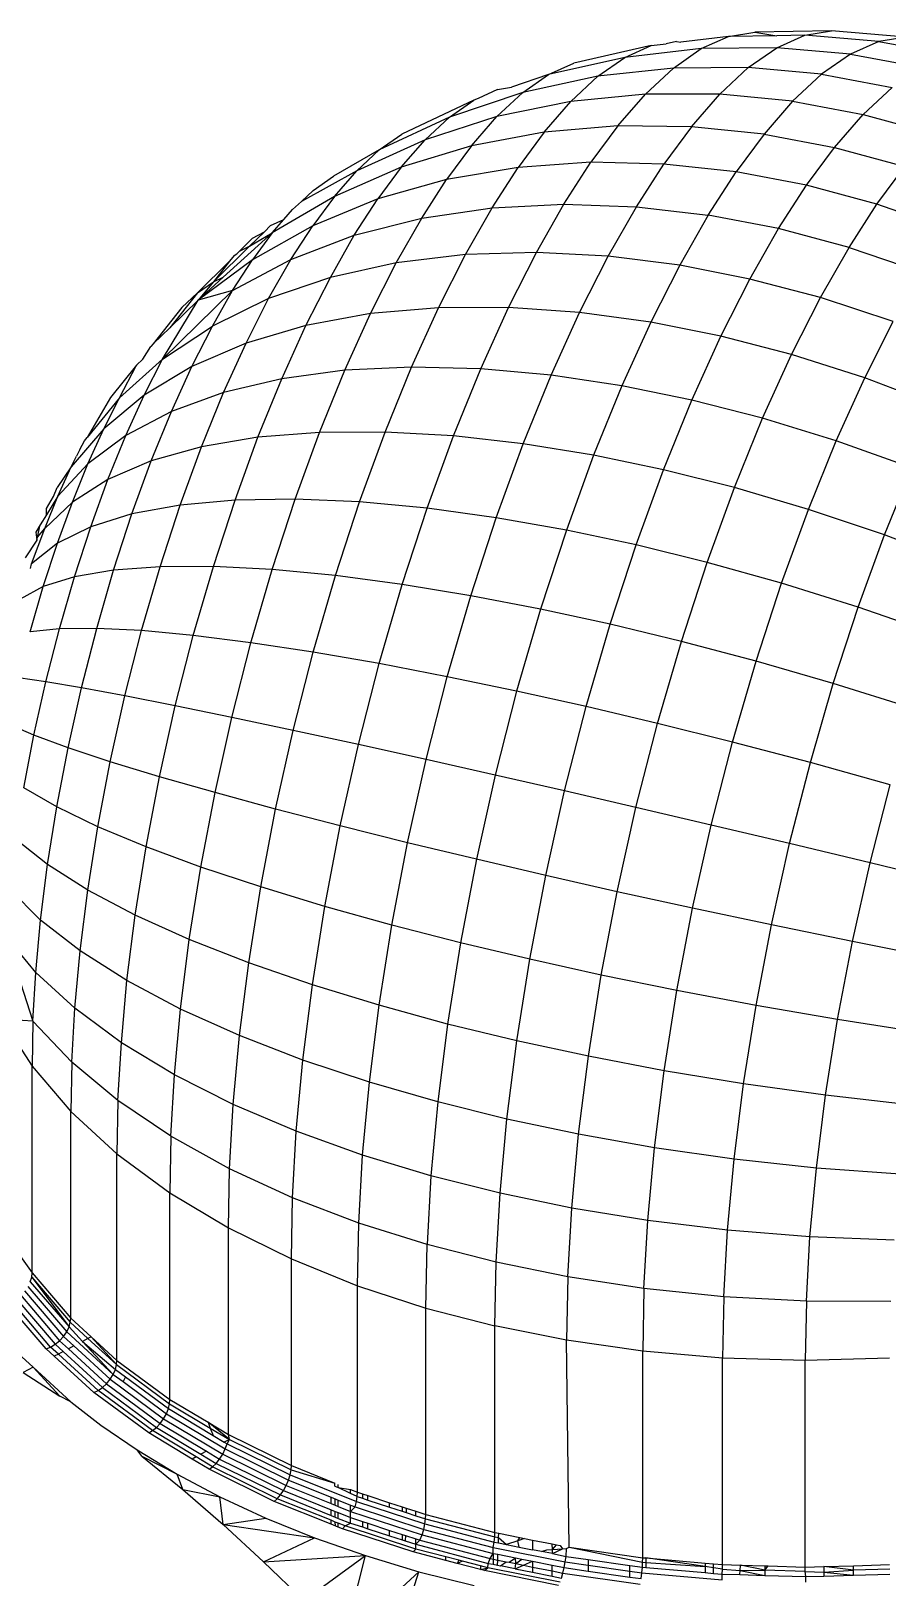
# Model space of a CAD drawing. Header units: millimetres. Extents: x 243 to 2849, y 203 to 3454.
# Drawn here: x 2147.81 to 2155.42, y 1682.94 to 1696.69 of the extents above; entities that cross this region are included whole.
import ezdxf

# ---------------------------------------------------------------- set-up
doc = ezdxf.new("R2010")
doc.units = ezdxf.units.MM

msp = doc.modelspace()

# ---------------------------------------------------------------- linework, layer by layer
for p, q in [((2154.014, 1696.643), (2153.588, 1696.593)), ((2153.771, 1696.535), (2154.014, 1696.643)), ((2154.014, 1696.643), (2154.248, 1696.681)), ((2154.443, 1696.65), (2154.014, 1696.643)), ((2154.93, 1696.693), (2154.248, 1696.681)), ((2154.248, 1696.681), (2154.443, 1696.65)), ((2154.442, 1696.543), (2154.691, 1696.654)), ((2154.691, 1696.654), (2154.443, 1696.65)), ((2154.691, 1696.654), (2154.93, 1696.693)), ((2155.349, 1696.599), (2154.691, 1696.654)), ((2155.592, 1696.638), (2154.93, 1696.693)), ((2155.592, 1696.638), (2155.349, 1696.599)), ((2153.326, 1696.562), (2152.637, 1696.405)), ((2153.091, 1696.457), (2153.326, 1696.562)), ((2153.771, 1696.535), (2153.091, 1696.457)), ((2153.326, 1696.562), (2153.46, 1696.578)), ((2153.552, 1696.598), (2153.46, 1696.578)), ((2153.523, 1696.361), (2153.771, 1696.535)), ((2153.552, 1696.598), (2153.588, 1696.593)), ((2154.442, 1696.543), (2153.771, 1696.535)), ((2154.189, 1696.366), (2154.442, 1696.543)), ((2155.097, 1696.486), (2154.442, 1696.543)), ((2155.097, 1696.486), (2154.841, 1696.307)), ((2155.349, 1696.599), (2155.097, 1696.486)), ((2155.097, 1696.486), (2155.727, 1696.371)), ((2155.349, 1696.599), (2155.98, 1696.484)), ((2153.091, 1696.457), (2152.413, 1696.305)), ((2152.413, 1696.305), (2152.637, 1696.405)), ((2152.851, 1696.289), (2153.091, 1696.457)), ((2153.523, 1696.361), (2152.851, 1696.289)), ((2153.275, 1696.13), (2153.523, 1696.361)), ((2154.189, 1696.366), (2153.523, 1696.361)), ((2153.935, 1696.129), (2154.189, 1696.366)), ((2154.841, 1696.307), (2154.189, 1696.366)), ((2151.959, 1696.172), (2152.083, 1696.192)), ((2152.413, 1696.305), (2152.083, 1696.192)), ((2152.184, 1696.145), (2152.413, 1696.305)), ((2152.851, 1696.289), (2152.184, 1696.145)), ((2152.611, 1696.065), (2152.851, 1696.289)), ((2154.841, 1696.307), (2154.583, 1696.067)), ((2154.841, 1696.307), (2155.47, 1696.191)), ((2155.212, 1695.95), (2155.47, 1696.191)), ((2151.748, 1696.078), (2151.107, 1695.775)), ((2152.184, 1696.145), (2151.532, 1695.927)), ((2151.532, 1695.927), (2151.748, 1696.078)), ((2151.788, 1696.091), (2151.748, 1696.078)), ((2151.959, 1696.172), (2151.788, 1696.091)), ((2151.954, 1695.931), (2152.184, 1696.145)), ((2152.611, 1696.065), (2151.954, 1695.931)), ((2152.374, 1695.793), (2152.611, 1696.065)), ((2153.275, 1696.13), (2152.611, 1696.065)), ((2153.029, 1695.848), (2153.275, 1696.13)), ((2153.935, 1696.129), (2153.275, 1696.13)), ((2153.684, 1695.84), (2153.935, 1696.129)), ((2154.583, 1696.067), (2153.935, 1696.129)), ((2154.583, 1696.067), (2154.329, 1695.775)), ((2154.583, 1696.067), (2155.212, 1695.95)), ((2151.532, 1695.927), (2150.907, 1695.635)), ((2151.954, 1695.931), (2151.316, 1695.725)), ((2151.316, 1695.725), (2151.532, 1695.927)), ((2151.728, 1695.67), (2151.954, 1695.931)), ((2154.956, 1695.657), (2155.212, 1695.95)), ((2155.212, 1695.95), (2155.836, 1695.779)), ((2152.374, 1695.793), (2151.728, 1695.67)), ((2152.374, 1695.793), (2152.142, 1695.479)), ((2153.029, 1695.848), (2152.374, 1695.793)), ((2153.029, 1695.848), (2152.79, 1695.524)), ((2153.684, 1695.84), (2153.029, 1695.848)), ((2153.684, 1695.84), (2153.439, 1695.509)), ((2154.329, 1695.775), (2153.684, 1695.84)), ((2151.316, 1695.725), (2150.706, 1695.448)), ((2150.907, 1695.635), (2151.107, 1695.775)), ((2151.102, 1695.48), (2151.316, 1695.725)), ((2151.728, 1695.67), (2151.102, 1695.48)), ((2151.728, 1695.67), (2151.506, 1695.371)), ((2154.329, 1695.775), (2154.081, 1695.439)), ((2154.329, 1695.775), (2154.956, 1695.657)), ((2154.707, 1695.32), (2154.956, 1695.657)), ((2154.956, 1695.657), (2155.582, 1695.487)), ((2150.907, 1695.635), (2150.501, 1695.402)), ((2150.706, 1695.448), (2150.907, 1695.635)), ((2152.79, 1695.524), (2152.142, 1695.479)), ((2152.55, 1695.153), (2152.79, 1695.524)), ((2153.439, 1695.509), (2152.79, 1695.524)), ((2153.194, 1695.129), (2153.439, 1695.509)), ((2154.081, 1695.439), (2153.439, 1695.509)), ((2150.706, 1695.448), (2150.214, 1695.176)), ((2150.319, 1695.274), (2150.501, 1695.402)), ((2151.102, 1695.48), (2150.508, 1695.221)), ((2150.508, 1695.221), (2150.706, 1695.448)), ((2151.102, 1695.48), (2150.894, 1695.198)), ((2151.506, 1695.371), (2150.894, 1695.198)), ((2151.285, 1695.028), (2151.506, 1695.371)), ((2152.142, 1695.479), (2151.506, 1695.371)), ((2151.91, 1695.12), (2152.142, 1695.479)), ((2153.833, 1695.055), (2154.081, 1695.439)), ((2154.707, 1695.32), (2154.081, 1695.439)), ((2155.333, 1695.152), (2155.582, 1695.487)), ((2150.214, 1695.176), (2150.319, 1695.274)), ((2154.458, 1694.934), (2154.707, 1695.32)), ((2155.333, 1695.152), (2154.707, 1695.32)), ((2150.508, 1695.221), (2149.955, 1694.896)), ((2150.058, 1695.014), (2150.136, 1695.104)), ((2150.136, 1695.104), (2150.214, 1695.176)), ((2150.508, 1695.221), (2150.315, 1694.959)), ((2150.894, 1695.198), (2150.315, 1694.959)), ((2150.685, 1694.875), (2150.894, 1695.198)), ((2151.285, 1695.028), (2151.91, 1695.12)), ((2151.673, 1694.704), (2151.91, 1695.12)), ((2151.91, 1695.12), (2152.55, 1695.153)), ((2152.305, 1694.722), (2152.55, 1695.153)), ((2152.55, 1695.153), (2153.194, 1695.129)), ((2152.943, 1694.689), (2153.194, 1695.129)), ((2153.194, 1695.129), (2153.833, 1695.055)), ((2155.085, 1694.767), (2155.333, 1695.152)), ((2155.975, 1694.927), (2155.333, 1695.152)), ((2150.315, 1694.959), (2149.779, 1694.658)), ((2149.885, 1694.907), (2149.94, 1694.961)), ((2149.94, 1694.961), (2150.058, 1695.014)), ((2149.955, 1694.896), (2150.058, 1695.014)), ((2150.121, 1694.66), (2150.315, 1694.959)), ((2150.685, 1694.875), (2151.285, 1695.028)), ((2151.058, 1694.63), (2151.285, 1695.028)), ((2153.833, 1695.055), (2153.579, 1694.608)), ((2154.458, 1694.934), (2153.833, 1695.055)), ((2149.955, 1694.896), (2149.52, 1694.501)), ((2149.663, 1694.734), (2149.778, 1694.848)), ((2149.885, 1694.907), (2149.752, 1694.777)), ((2149.752, 1694.777), (2149.955, 1694.896)), ((2149.778, 1694.848), (2149.885, 1694.907)), ((2149.955, 1694.896), (2149.779, 1694.658)), ((2150.121, 1694.66), (2150.685, 1694.875)), ((2150.472, 1694.499), (2150.685, 1694.875)), ((2154.203, 1694.486), (2154.458, 1694.934)), ((2155.085, 1694.767), (2154.458, 1694.934)), ((2149.752, 1694.777), (2149.432, 1694.462)), ((2149.615, 1694.696), (2149.574, 1694.644)), ((2149.615, 1694.696), (2149.64, 1694.711)), ((2149.64, 1694.711), (2149.663, 1694.734)), ((2149.663, 1694.734), (2149.752, 1694.777)), ((2151.673, 1694.704), (2151.058, 1694.63)), ((2151.433, 1694.23), (2151.673, 1694.704)), ((2152.305, 1694.722), (2151.673, 1694.704)), ((2152.056, 1694.233), (2152.305, 1694.722)), ((2152.943, 1694.689), (2152.305, 1694.722)), ((2152.689, 1694.188), (2152.943, 1694.689)), ((2153.579, 1694.608), (2152.943, 1694.689)), ((2154.831, 1694.321), (2155.085, 1694.767)), ((2155.085, 1694.767), (2155.73, 1694.547)), ((2149.574, 1694.644), (2149.291, 1694.363)), ((2149.779, 1694.658), (2149.297, 1694.299)), ((2149.574, 1694.644), (2149.432, 1694.462)), ((2149.603, 1694.385), (2150.121, 1694.66)), ((2149.603, 1694.385), (2149.779, 1694.658)), ((2149.923, 1694.312), (2150.121, 1694.66)), ((2151.058, 1694.63), (2150.472, 1694.499)), ((2150.829, 1694.178), (2151.058, 1694.63)), ((2153.579, 1694.608), (2153.321, 1694.101)), ((2154.203, 1694.486), (2153.579, 1694.608)), ((2149.291, 1694.363), (2149.432, 1694.462)), ((2149.52, 1694.501), (2149.297, 1694.299)), ((2149.432, 1694.462), (2149.297, 1694.299)), ((2149.432, 1694.462), (2149.52, 1694.501)), ((2150.472, 1694.499), (2149.923, 1694.312)), ((2150.255, 1694.073), (2150.472, 1694.499)), ((2153.945, 1693.977), (2154.203, 1694.486)), ((2154.831, 1694.321), (2154.203, 1694.486)), ((2149.603, 1694.385), (2148.979, 1693.773)), ((2148.979, 1693.773), (2149.297, 1694.299)), ((2149.291, 1694.363), (2149.043, 1694.051)), ((2149.297, 1694.299), (2149.043, 1694.051)), ((2149.15, 1694.232), (2149.291, 1694.363)), ((2149.603, 1694.385), (2149.297, 1694.299)), ((2149.423, 1694.068), (2149.603, 1694.385)), ((2149.923, 1694.312), (2149.423, 1694.068)), ((2149.723, 1693.916), (2149.923, 1694.312)), ((2154.574, 1693.814), (2154.831, 1694.321)), ((2155.479, 1694.107), (2154.831, 1694.321)), ((2149.15, 1694.232), (2148.897, 1693.909)), ((2150.829, 1694.178), (2150.255, 1694.073)), ((2150.6, 1693.674), (2150.829, 1694.178)), ((2151.433, 1694.23), (2150.829, 1694.178)), ((2151.193, 1693.703), (2151.433, 1694.23)), ((2152.056, 1694.233), (2151.433, 1694.23)), ((2151.809, 1693.687), (2152.056, 1694.233)), ((2152.689, 1694.188), (2152.056, 1694.233)), ((2152.436, 1693.63), (2152.689, 1694.188)), ((2153.321, 1694.101), (2152.689, 1694.188)), ((2149.043, 1694.051), (2148.897, 1693.909)), ((2148.979, 1693.773), (2149.423, 1694.068)), ((2149.24, 1693.708), (2149.423, 1694.068)), ((2150.255, 1694.073), (2149.723, 1693.916)), ((2150.04, 1693.598), (2150.255, 1694.073)), ((2153.321, 1694.101), (2153.065, 1693.536)), ((2153.945, 1693.977), (2153.321, 1694.101)), ((2155.225, 1693.606), (2155.479, 1694.107)), ((2148.805, 1693.773), (2148.874, 1693.887)), ((2148.897, 1693.909), (2148.874, 1693.887)), ((2149.723, 1693.916), (2149.24, 1693.708)), ((2149.523, 1693.476), (2149.723, 1693.916)), ((2153.687, 1693.409), (2153.945, 1693.977)), ((2154.574, 1693.814), (2153.945, 1693.977)), ((2148.748, 1693.72), (2148.517, 1693.431)), ((2148.598, 1693.43), (2148.979, 1693.773)), ((2148.598, 1693.43), (2148.748, 1693.72)), ((2148.748, 1693.72), (2148.805, 1693.773)), ((2148.816, 1693.452), (2148.979, 1693.773)), ((2154.317, 1693.249), (2154.574, 1693.814)), ((2155.225, 1693.606), (2154.574, 1693.814)), ((2149.24, 1693.708), (2148.816, 1693.452)), ((2149.058, 1693.307), (2149.24, 1693.708)), ((2150.04, 1693.598), (2149.523, 1693.476)), ((2149.828, 1693.078), (2150.04, 1693.598)), ((2150.6, 1693.674), (2150.04, 1693.598)), ((2150.376, 1693.122), (2150.6, 1693.674)), ((2151.193, 1693.703), (2150.6, 1693.674)), ((2150.958, 1693.125), (2151.193, 1693.703)), ((2151.809, 1693.687), (2151.193, 1693.703)), ((2151.566, 1693.09), (2151.809, 1693.687)), ((2152.436, 1693.63), (2151.809, 1693.687)), ((2152.187, 1693.019), (2152.436, 1693.63)), ((2153.065, 1693.536), (2152.436, 1693.63)), ((2154.972, 1693.048), (2155.225, 1693.606)), ((2155.892, 1693.352), (2155.225, 1693.606)), ((2148.816, 1693.452), (2148.457, 1693.152)), ((2148.654, 1693.094), (2148.816, 1693.452)), ((2149.523, 1693.476), (2149.058, 1693.307)), ((2149.326, 1692.994), (2149.523, 1693.476)), ((2153.065, 1693.536), (2152.813, 1692.918)), ((2153.687, 1693.409), (2153.065, 1693.536)), ((2148.517, 1693.431), (2148.308, 1693.075)), ((2148.598, 1693.43), (2148.308, 1693.075)), ((2148.457, 1693.152), (2148.598, 1693.43)), ((2149.058, 1693.307), (2148.654, 1693.094)), ((2148.879, 1692.868), (2149.058, 1693.307)), ((2153.434, 1692.788), (2153.687, 1693.409)), ((2154.317, 1693.249), (2153.687, 1693.409)), ((2154.066, 1692.63), (2154.317, 1693.249)), ((2154.972, 1693.048), (2154.317, 1693.249)), ((2148.457, 1693.152), (2148.167, 1692.814)), ((2148.245, 1692.968), (2148.285, 1693.047)), ((2148.285, 1693.047), (2148.308, 1693.075)), ((2148.316, 1692.841), (2148.457, 1693.152)), ((2148.654, 1693.094), (2148.316, 1692.841)), ((2148.494, 1692.703), (2148.654, 1693.094)), ((2149.828, 1693.078), (2149.326, 1692.994)), ((2149.624, 1692.52), (2149.828, 1693.078)), ((2150.376, 1693.122), (2149.828, 1693.078)), ((2150.159, 1692.529), (2150.376, 1693.122)), ((2150.958, 1693.125), (2150.376, 1693.122)), ((2150.732, 1692.504), (2150.958, 1693.125)), ((2151.566, 1693.09), (2150.958, 1693.125)), ((2151.332, 1692.448), (2151.566, 1693.09)), ((2152.187, 1693.019), (2151.566, 1693.09)), ((2154.724, 1692.437), (2154.972, 1693.048)), ((2155.644, 1692.806), (2154.972, 1693.048)), ((2148.167, 1692.814), (2148.215, 1692.91)), ((2148.228, 1692.939), (2148.215, 1692.91)), ((2148.245, 1692.968), (2148.228, 1692.939)), ((2149.326, 1692.994), (2148.879, 1692.868)), ((2149.137, 1692.475), (2149.326, 1692.994)), ((2151.948, 1692.363), (2152.187, 1693.019)), ((2152.813, 1692.918), (2152.187, 1693.019)), ((2152.813, 1692.918), (2152.571, 1692.252)), ((2153.434, 1692.788), (2152.813, 1692.918)), ((2148.167, 1692.814), (2148.042, 1692.631)), ((2148.316, 1692.841), (2148.048, 1692.553)), ((2148.048, 1692.553), (2148.167, 1692.814)), ((2148.178, 1692.501), (2148.316, 1692.841)), ((2148.879, 1692.868), (2148.494, 1692.703)), ((2148.707, 1692.396), (2148.879, 1692.868)), ((2153.191, 1692.12), (2153.434, 1692.788)), ((2154.066, 1692.63), (2153.434, 1692.788)), ((2155.401, 1692.209), (2155.644, 1692.806)), ((2148.01, 1692.55), (2148.042, 1692.631)), ((2148.494, 1692.703), (2148.178, 1692.501)), ((2148.341, 1692.282), (2148.494, 1692.703)), ((2153.823, 1691.965), (2154.066, 1692.63)), ((2154.724, 1692.437), (2154.066, 1692.63)), ((2147.932, 1692.268), (2148.048, 1692.553)), ((2148.178, 1692.501), (2147.932, 1692.268)), ((2148.048, 1692.553), (2147.946, 1692.387)), ((2147.947, 1692.444), (2148.01, 1692.55)), ((2148.044, 1692.136), (2148.178, 1692.501)), ((2149.137, 1692.475), (2148.707, 1692.396)), ((2148.958, 1691.927), (2149.137, 1692.475)), ((2149.624, 1692.52), (2149.137, 1692.475)), ((2149.432, 1691.929), (2149.624, 1692.52)), ((2150.159, 1692.529), (2149.624, 1692.52)), ((2149.955, 1691.902), (2150.159, 1692.529)), ((2150.732, 1692.504), (2150.159, 1692.529)), ((2150.518, 1691.848), (2150.732, 1692.504)), ((2151.332, 1692.448), (2150.732, 1692.504)), ((2147.946, 1692.387), (2147.892, 1692.3)), ((2147.946, 1692.387), (2147.947, 1692.444)), ((2148.707, 1692.396), (2148.341, 1692.282)), ((2148.544, 1691.897), (2148.707, 1692.396)), ((2151.11, 1691.769), (2151.332, 1692.448)), ((2151.948, 1692.363), (2151.332, 1692.448)), ((2151.721, 1691.669), (2151.948, 1692.363)), ((2152.571, 1692.252), (2151.948, 1692.363)), ((2154.484, 1691.78), (2154.724, 1692.437)), ((2155.401, 1692.209), (2154.724, 1692.437)), ((2147.813, 1691.952), (2147.932, 1692.268)), ((2147.892, 1692.3), (2147.852, 1692.235)), ((2147.852, 1692.235), (2147.862, 1692.162)), ((2147.868, 1692.19), (2147.892, 1692.3)), ((2147.868, 1692.19), (2147.932, 1692.268)), ((2148.341, 1692.282), (2148.044, 1692.136)), ((2148.196, 1691.837), (2148.341, 1692.282)), ((2152.571, 1692.252), (2152.341, 1691.55)), ((2153.191, 1692.12), (2152.571, 1692.252)), ((2155.167, 1691.567), (2155.401, 1692.209)), ((2156.089, 1691.947), (2155.401, 1692.209)), ((2147.862, 1692.162), (2147.759, 1692.007)), ((2148.044, 1692.136), (2147.813, 1691.952)), ((2147.862, 1692.162), (2147.868, 1692.19)), ((2147.918, 1691.75), (2148.044, 1692.136)), ((2152.96, 1691.415), (2153.191, 1692.12)), ((2153.823, 1691.965), (2153.191, 1692.12)), ((2147.804, 1691.912), (2147.813, 1691.952)), ((2148.958, 1691.927), (2148.544, 1691.897)), ((2148.793, 1691.358), (2148.958, 1691.927)), ((2149.432, 1691.929), (2148.958, 1691.927)), ((2149.253, 1691.315), (2149.432, 1691.929)), ((2149.955, 1691.902), (2149.432, 1691.929)), ((2153.594, 1691.262), (2153.823, 1691.965)), ((2154.484, 1691.78), (2153.823, 1691.965)), ((2148.196, 1691.837), (2147.918, 1691.75)), ((2148.062, 1691.375), (2148.196, 1691.837)), ((2148.544, 1691.897), (2148.196, 1691.837)), ((2148.394, 1691.378), (2148.544, 1691.897)), ((2149.765, 1691.251), (2149.955, 1691.902)), ((2150.518, 1691.848), (2149.955, 1691.902)), ((2150.32, 1691.166), (2150.518, 1691.848)), ((2151.11, 1691.769), (2150.518, 1691.848)), ((2147.918, 1691.75), (2147.714, 1691.637)), ((2147.802, 1691.349), (2147.918, 1691.75)), ((2150.905, 1691.065), (2151.11, 1691.769)), ((2151.721, 1691.669), (2151.11, 1691.769)), ((2151.512, 1690.948), (2151.721, 1691.669)), ((2152.341, 1691.55), (2151.721, 1691.669)), ((2154.258, 1691.087), (2154.484, 1691.78)), ((2155.167, 1691.567), (2154.484, 1691.78)), ((2152.341, 1691.55), (2152.129, 1690.819)), ((2152.96, 1691.415), (2152.341, 1691.55)), ((2154.945, 1690.889), (2155.167, 1691.567)), ((2155.862, 1691.326), (2155.167, 1691.567)), ((2148.062, 1691.375), (2147.802, 1691.349)), ((2147.941, 1690.903), (2148.062, 1691.375)), ((2148.394, 1691.378), (2148.062, 1691.375)), ((2148.258, 1690.849), (2148.394, 1691.378)), ((2148.793, 1691.358), (2148.394, 1691.378)), ((2152.747, 1690.682), (2152.96, 1691.415)), ((2153.594, 1691.262), (2152.96, 1691.415)), ((2148.644, 1690.777), (2148.793, 1691.358)), ((2149.253, 1691.315), (2148.793, 1691.358)), ((2149.093, 1690.688), (2149.253, 1691.315)), ((2149.765, 1691.251), (2149.253, 1691.315)), ((2149.595, 1690.585), (2149.765, 1691.251)), ((2150.32, 1691.166), (2149.765, 1691.251)), ((2153.382, 1690.532), (2153.594, 1691.262)), ((2154.258, 1691.087), (2153.594, 1691.262)), ((2150.141, 1690.47), (2150.32, 1691.166)), ((2150.905, 1691.065), (2150.32, 1691.166)), ((2150.721, 1690.345), (2150.905, 1691.065)), ((2151.512, 1690.948), (2150.905, 1691.065)), ((2154.048, 1690.366), (2154.258, 1691.087)), ((2154.945, 1690.889), (2154.258, 1691.087)), ((2147.941, 1690.903), (2147.697, 1690.939)), ((2147.835, 1690.428), (2147.941, 1690.903)), ((2148.258, 1690.849), (2147.941, 1690.903)), ((2148.139, 1690.316), (2148.258, 1690.849)), ((2148.644, 1690.777), (2148.258, 1690.849)), ((2151.323, 1690.212), (2151.512, 1690.948)), ((2152.129, 1690.819), (2151.512, 1690.948)), ((2154.741, 1690.184), (2154.945, 1690.889)), ((2155.648, 1690.67), (2154.945, 1690.889)), ((2148.514, 1690.192), (2148.644, 1690.777)), ((2149.093, 1690.688), (2148.644, 1690.777)), ((2148.952, 1690.058), (2149.093, 1690.688)), ((2149.595, 1690.585), (2149.093, 1690.688)), ((2152.129, 1690.819), (2151.938, 1690.073)), ((2152.747, 1690.682), (2152.129, 1690.819)), ((2149.446, 1689.917), (2149.595, 1690.585)), ((2150.141, 1690.47), (2149.595, 1690.585)), ((2152.555, 1689.933), (2152.747, 1690.682)), ((2153.382, 1690.532), (2152.747, 1690.682)), ((2147.835, 1690.428), (2147.583, 1690.539)), ((2147.745, 1689.959), (2147.835, 1690.428)), ((2148.139, 1690.316), (2147.835, 1690.428)), ((2149.985, 1689.77), (2150.141, 1690.47)), ((2150.721, 1690.345), (2150.141, 1690.47)), ((2153.19, 1689.786), (2153.382, 1690.532)), ((2154.048, 1690.366), (2153.382, 1690.532)), ((2148.038, 1689.79), (2148.139, 1690.316)), ((2148.514, 1690.192), (2148.139, 1690.316)), ((2150.559, 1689.621), (2150.721, 1690.345)), ((2151.323, 1690.212), (2150.721, 1690.345)), ((2153.86, 1689.629), (2154.048, 1690.366)), ((2154.741, 1690.184), (2154.048, 1690.366)), ((2148.403, 1689.614), (2148.514, 1690.192)), ((2148.952, 1690.058), (2148.514, 1690.192)), ((2151.158, 1689.471), (2151.323, 1690.212)), ((2151.938, 1690.073), (2151.323, 1690.212)), ((2154.556, 1689.464), (2154.741, 1690.184)), ((2155.45, 1689.988), (2154.741, 1690.184)), ((2148.833, 1689.435), (2148.952, 1690.058)), ((2149.446, 1689.917), (2148.952, 1690.058)), ((2151.938, 1690.073), (2151.771, 1689.324)), ((2152.555, 1689.933), (2151.938, 1690.073)), ((2148.038, 1689.79), (2147.745, 1689.959)), ((2149.319, 1689.255), (2149.446, 1689.917)), ((2149.985, 1689.77), (2149.446, 1689.917)), ((2152.387, 1689.18), (2152.555, 1689.933)), ((2153.19, 1689.786), (2152.555, 1689.933)), ((2155.272, 1689.292), (2155.45, 1689.988)), ((2147.957, 1689.277), (2148.038, 1689.79)), ((2148.403, 1689.614), (2148.038, 1689.79)), ((2149.853, 1689.078), (2149.985, 1689.77)), ((2150.559, 1689.621), (2149.985, 1689.77)), ((2153.023, 1689.036), (2153.19, 1689.786)), ((2153.86, 1689.629), (2153.19, 1689.786)), ((2148.314, 1689.051), (2148.403, 1689.614)), ((2148.833, 1689.435), (2148.403, 1689.614)), ((2150.423, 1688.905), (2150.559, 1689.621)), ((2151.158, 1689.471), (2150.559, 1689.621)), ((2153.694, 1688.889), (2153.86, 1689.629)), ((2154.556, 1689.464), (2153.86, 1689.629)), ((2147.957, 1689.277), (2147.672, 1689.502)), ((2151.018, 1688.739), (2151.158, 1689.471)), ((2151.771, 1689.324), (2151.158, 1689.471)), ((2154.395, 1688.74), (2154.556, 1689.464)), ((2155.272, 1689.292), (2154.556, 1689.464)), ((2148.737, 1688.828), (2148.833, 1689.435)), ((2149.319, 1689.255), (2148.833, 1689.435)), ((2151.771, 1689.324), (2151.629, 1688.582)), ((2152.387, 1689.18), (2151.771, 1689.324)), ((2147.895, 1688.784), (2147.957, 1689.277)), ((2148.314, 1689.051), (2147.957, 1689.277)), ((2149.217, 1688.611), (2149.319, 1689.255)), ((2149.853, 1689.078), (2149.319, 1689.255)), ((2152.245, 1688.435), (2152.387, 1689.18)), ((2153.023, 1689.036), (2152.387, 1689.18)), ((2155.116, 1688.592), (2155.272, 1689.292)), ((2155.997, 1689.115), (2155.272, 1689.292)), ((2147.895, 1688.784), (2147.617, 1689.063)), ((2148.246, 1688.51), (2148.314, 1689.051)), ((2148.737, 1688.828), (2148.314, 1689.051)), ((2149.746, 1688.403), (2149.853, 1689.078)), ((2150.423, 1688.905), (2149.853, 1689.078)), ((2150.312, 1688.207), (2150.423, 1688.905)), ((2151.018, 1688.739), (2150.423, 1688.905)), ((2152.881, 1688.294), (2153.023, 1689.036)), ((2153.694, 1688.889), (2153.023, 1689.036)), ((2147.852, 1688.318), (2147.895, 1688.784)), ((2148.246, 1688.51), (2147.895, 1688.784)), ((2148.663, 1688.245), (2148.737, 1688.828)), ((2149.217, 1688.611), (2148.737, 1688.828)), ((2153.554, 1688.157), (2153.694, 1688.889)), ((2154.395, 1688.74), (2153.694, 1688.889)), ((2147.579, 1688.648), (2147.827, 1687.884)), ((2147.852, 1688.318), (2147.579, 1688.648)), ((2150.905, 1688.026), (2151.018, 1688.739)), ((2151.629, 1688.582), (2151.018, 1688.739)), ((2154.258, 1688.024), (2154.395, 1688.74)), ((2155.116, 1688.592), (2154.395, 1688.74)), ((2148.199, 1687.999), (2148.246, 1688.51)), ((2148.663, 1688.245), (2148.246, 1688.51)), ((2149.139, 1687.992), (2149.217, 1688.611)), ((2149.746, 1688.403), (2149.217, 1688.611)), ((2151.629, 1688.582), (2151.514, 1687.859)), ((2152.245, 1688.435), (2151.629, 1688.582)), ((2154.983, 1687.9), (2155.116, 1688.592)), ((2155.847, 1688.447), (2155.116, 1688.592)), ((2149.664, 1687.756), (2149.746, 1688.403)), ((2150.312, 1688.207), (2149.746, 1688.403)), ((2152.13, 1687.71), (2152.245, 1688.435)), ((2152.881, 1688.294), (2152.245, 1688.435)), ((2147.827, 1687.884), (2147.852, 1688.318)), ((2148.199, 1687.999), (2147.852, 1688.318)), ((2148.613, 1687.693), (2148.663, 1688.245)), ((2149.139, 1687.992), (2148.663, 1688.245)), ((2152.767, 1687.572), (2152.881, 1688.294)), ((2153.554, 1688.157), (2152.881, 1688.294)), ((2150.228, 1687.538), (2150.312, 1688.207)), ((2150.905, 1688.026), (2150.312, 1688.207)), ((2153.441, 1687.443), (2153.554, 1688.157)), ((2154.258, 1688.024), (2153.554, 1688.157)), ((2148.172, 1687.521), (2148.199, 1687.999)), ((2148.613, 1687.693), (2148.199, 1687.999)), ((2149.086, 1687.407), (2149.139, 1687.992)), ((2149.664, 1687.756), (2149.139, 1687.992)), ((2150.819, 1687.341), (2150.905, 1688.026)), ((2151.514, 1687.859), (2150.905, 1688.026)), ((2154.147, 1687.327), (2154.258, 1688.024)), ((2154.983, 1687.9), (2154.258, 1688.024)), ((2147.827, 1687.884), (2147.55, 1687.903)), ((2147.55, 1687.903), (2147.82, 1687.483)), ((2147.827, 1687.884), (2147.82, 1687.483)), ((2148.172, 1687.521), (2147.827, 1687.884)), ((2151.514, 1687.859), (2151.427, 1687.166)), ((2152.13, 1687.71), (2151.514, 1687.859)), ((2154.876, 1687.225), (2154.983, 1687.9)), ((2155.721, 1687.785), (2154.983, 1687.9)), ((2148.583, 1687.179), (2148.613, 1687.693)), ((2149.086, 1687.407), (2148.613, 1687.693)), ((2149.608, 1687.143), (2149.664, 1687.756)), ((2150.228, 1687.538), (2149.664, 1687.756)), ((2152.043, 1687.013), (2152.13, 1687.71)), ((2152.767, 1687.572), (2152.13, 1687.71)), ((2150.169, 1686.905), (2150.228, 1687.538)), ((2150.819, 1687.341), (2150.228, 1687.538)), ((2152.68, 1686.878), (2152.767, 1687.572)), ((2153.441, 1687.443), (2152.767, 1687.572)), ((2147.82, 1687.483), (2148.163, 1687.082)), ((2147.82, 1685.646), (2147.82, 1687.483)), ((2148.172, 1687.521), (2148.163, 1687.082)), ((2148.583, 1687.179), (2148.172, 1687.521)), ((2149.054, 1686.861), (2149.086, 1687.407)), ((2149.608, 1687.143), (2149.086, 1687.407)), ((2153.355, 1686.759), (2153.441, 1687.443)), ((2154.147, 1687.327), (2153.441, 1687.443)), ((2150.759, 1686.693), (2150.819, 1687.341)), ((2151.427, 1687.166), (2150.819, 1687.341)), ((2154.063, 1686.657), (2154.147, 1687.327)), ((2154.876, 1687.225), (2154.147, 1687.327)), ((2148.583, 1687.179), (2148.574, 1686.705)), ((2149.054, 1686.861), (2148.583, 1687.179)), ((2149.575, 1686.571), (2149.608, 1687.143)), ((2150.169, 1686.905), (2149.608, 1687.143)), ((2151.427, 1687.166), (2151.367, 1686.51)), ((2152.043, 1687.013), (2151.427, 1687.166)), ((2154.795, 1686.578), (2154.876, 1687.225)), ((2155.619, 1687.141), (2154.876, 1687.225)), ((2148.163, 1687.082), (2148.574, 1686.705)), ((2148.163, 1685.244), (2148.163, 1687.082)), ((2151.982, 1686.354), (2152.043, 1687.013)), ((2152.68, 1686.878), (2152.043, 1687.013)), ((2149.054, 1686.861), (2149.044, 1686.358)), ((2149.575, 1686.571), (2149.054, 1686.861)), ((2150.136, 1686.313), (2150.169, 1686.905)), ((2150.759, 1686.693), (2150.169, 1686.905)), ((2152.619, 1686.222), (2152.68, 1686.878)), ((2153.355, 1686.759), (2152.68, 1686.878)), ((2148.574, 1686.705), (2149.044, 1686.358)), ((2148.574, 1684.867), (2148.574, 1686.705)), ((2153.295, 1686.111), (2153.355, 1686.759)), ((2154.063, 1686.657), (2153.355, 1686.759)), ((2149.565, 1686.045), (2149.575, 1686.571)), ((2150.136, 1686.313), (2149.575, 1686.571)), ((2150.725, 1686.088), (2150.759, 1686.693)), ((2151.367, 1686.51), (2150.759, 1686.693)), ((2154.005, 1686.024), (2154.063, 1686.657)), ((2154.795, 1686.578), (2154.063, 1686.657)), ((2154.738, 1685.965), (2154.795, 1686.578)), ((2155.541, 1686.522), (2154.795, 1686.578)), ((2151.367, 1686.51), (2151.332, 1685.897)), ((2151.982, 1686.354), (2151.367, 1686.51)), ((2149.044, 1686.358), (2149.565, 1686.045)), ((2149.044, 1684.52), (2149.044, 1686.358)), ((2150.125, 1685.769), (2150.136, 1686.313)), ((2150.725, 1686.088), (2150.136, 1686.313)), ((2151.947, 1685.74), (2151.982, 1686.354)), ((2152.619, 1686.222), (2151.982, 1686.354)), ((2152.584, 1685.61), (2152.619, 1686.222)), ((2153.295, 1686.111), (2152.619, 1686.222)), ((2147.546, 1686.028), (2147.82, 1685.646)), ((2149.565, 1686.045), (2150.125, 1685.769)), ((2149.565, 1684.207), (2149.565, 1686.045)), ((2150.714, 1685.531), (2150.725, 1686.088)), ((2151.332, 1685.897), (2150.725, 1686.088)), ((2153.261, 1685.506), (2153.295, 1686.111)), ((2154.005, 1686.024), (2153.295, 1686.111)), ((2153.971, 1685.433), (2154.005, 1686.024)), ((2154.738, 1685.965), (2154.005, 1686.024)), ((2151.321, 1685.333), (2151.332, 1685.897)), ((2151.947, 1685.74), (2151.332, 1685.897)), ((2154.706, 1685.393), (2154.738, 1685.965)), ((2155.487, 1685.937), (2154.738, 1685.965)), ((2150.125, 1685.769), (2150.714, 1685.531)), ((2150.125, 1683.932), (2150.125, 1685.769)), ((2151.936, 1685.173), (2151.947, 1685.74)), ((2152.584, 1685.61), (2151.947, 1685.74)), ((2147.803, 1685.567), (2147.816, 1685.608)), ((2147.816, 1685.608), (2147.82, 1685.646)), ((2147.816, 1685.608), (2148.159, 1685.206)), ((2147.816, 1685.608), (2148.148, 1685.164)), ((2147.82, 1685.646), (2148.163, 1685.244)), ((2152.584, 1685.61), (2152.573, 1685.046)), ((2153.261, 1685.506), (2152.584, 1685.61)), ((2147.752, 1685.485), (2148.099, 1685.079)), ((2147.782, 1685.525), (2148.127, 1685.121)), ((2147.803, 1685.567), (2148.148, 1685.164)), ((2150.714, 1685.531), (2151.321, 1685.333)), ((2150.714, 1683.694), (2150.714, 1685.531)), ((2153.261, 1685.506), (2153.25, 1684.949)), ((2153.971, 1685.433), (2153.261, 1685.506)), ((2147.945, 1684.97), (2147.59, 1685.385)), ((2147.984, 1684.986), (2147.632, 1685.399)), ((2147.674, 1685.42), (2148.025, 1685.01)), ((2147.716, 1685.449), (2148.064, 1685.042)), ((2151.321, 1685.333), (2151.936, 1685.173)), ((2151.321, 1683.496), (2151.321, 1685.333)), ((2153.971, 1685.433), (2153.96, 1684.888)), ((2154.706, 1685.393), (2153.971, 1685.433)), ((2154.706, 1685.393), (2154.695, 1684.867)), ((2155.456, 1685.391), (2154.706, 1685.393)), ((2148.148, 1685.164), (2148.159, 1685.206)), ((2148.159, 1685.206), (2148.163, 1685.244)), ((2148.159, 1685.206), (2148.316, 1685.062)), ((2148.163, 1685.244), (2148.345, 1685.077)), ((2148.064, 1685.042), (2148.099, 1685.079)), ((2148.099, 1685.079), (2148.127, 1685.121)), ((2148.099, 1685.079), (2148.19, 1684.996)), ((2148.127, 1685.121), (2148.148, 1685.164)), ((2148.127, 1685.121), (2148.541, 1684.742)), ((2148.148, 1685.164), (2148.267, 1685.036)), ((2148.316, 1685.062), (2148.267, 1685.036)), ((2148.345, 1685.077), (2148.316, 1685.062)), ((2148.316, 1685.062), (2148.57, 1684.829)), ((2148.345, 1685.077), (2148.574, 1684.867)), ((2148.57, 1684.829), (2148.345, 1685.077)), ((2151.936, 1683.336), (2151.936, 1685.173)), ((2152.573, 1685.046), (2151.936, 1685.173)), ((2147.945, 1684.97), (2147.984, 1684.986)), ((2148.016, 1684.904), (2147.945, 1684.97)), ((2147.984, 1684.986), (2148.025, 1685.01)), ((2148.053, 1684.923), (2147.984, 1684.986)), ((2148.053, 1684.923), (2148.016, 1684.904)), ((2148.025, 1685.01), (2148.064, 1685.042)), ((2148.025, 1685.01), (2148.095, 1684.946)), ((2148.095, 1684.946), (2148.053, 1684.923)), ((2148.407, 1684.599), (2148.053, 1684.923)), ((2148.064, 1685.042), (2148.142, 1684.97)), ((2148.095, 1684.946), (2148.445, 1684.625)), ((2148.19, 1684.996), (2148.142, 1684.97)), ((2148.142, 1684.97), (2148.481, 1684.659)), ((2148.19, 1684.996), (2148.514, 1684.699)), ((2148.267, 1685.036), (2148.56, 1684.786)), ((2148.267, 1685.036), (2148.541, 1684.742)), ((2153.25, 1684.949), (2152.573, 1685.046)), ((2152.596, 1683.205), (2152.573, 1685.046)), ((2153.25, 1683.112), (2153.25, 1684.949)), ((2153.96, 1684.888), (2153.25, 1684.949)), ((2147.727, 1684.899), (2147.828, 1684.806)), ((2147.828, 1684.806), (2147.739, 1684.759)), ((2147.828, 1684.806), (2148.165, 1684.497)), ((2147.828, 1684.806), (2148.065, 1684.548)), ((2148.369, 1684.58), (2148.016, 1684.904)), ((2148.541, 1684.742), (2148.56, 1684.786)), ((2148.56, 1684.786), (2148.57, 1684.829)), ((2148.56, 1684.786), (2148.649, 1684.72)), ((2148.57, 1684.829), (2148.574, 1684.867)), ((2148.57, 1684.829), (2149.041, 1684.482)), ((2148.574, 1684.867), (2149.044, 1684.52)), ((2153.96, 1683.051), (2153.96, 1684.888)), ((2154.695, 1684.867), (2153.96, 1684.888)), ((2155.446, 1684.888), (2154.695, 1684.867)), ((2154.695, 1683.029), (2154.695, 1684.867)), ((2147.739, 1684.759), (2148.065, 1684.548)), ((2148.445, 1684.625), (2148.481, 1684.659)), ((2148.481, 1684.659), (2148.514, 1684.699)), ((2148.481, 1684.659), (2148.959, 1684.307)), ((2148.514, 1684.699), (2148.541, 1684.742)), ((2148.514, 1684.699), (2148.989, 1684.348)), ((2148.541, 1684.742), (2148.628, 1684.678)), ((2148.649, 1684.72), (2148.628, 1684.678)), ((2148.628, 1684.678), (2149.014, 1684.393)), ((2148.649, 1684.72), (2149.031, 1684.439)), ((2148.165, 1684.497), (2148.065, 1684.548)), ((2148.369, 1684.58), (2148.407, 1684.599)), ((2148.856, 1684.222), (2148.369, 1684.58)), ((2148.407, 1684.599), (2148.445, 1684.625)), ((2148.89, 1684.242), (2148.407, 1684.599)), ((2148.445, 1684.625), (2148.925, 1684.271)), ((2149.041, 1684.482), (2149.044, 1684.52)), ((2149.044, 1684.52), (2149.385, 1684.316)), ((2148.165, 1684.497), (2148.43, 1684.292)), ((2148.989, 1684.348), (2149.014, 1684.393)), ((2149.014, 1684.393), (2149.031, 1684.439)), ((2149.014, 1684.393), (2149.537, 1684.079)), ((2149.031, 1684.439), (2149.041, 1684.482)), ((2149.031, 1684.439), (2149.429, 1684.2)), ((2149.041, 1684.482), (2149.404, 1684.264)), ((2148.43, 1684.292), (2148.755, 1684.07)), ((2148.856, 1684.222), (2148.89, 1684.242)), ((2148.89, 1684.242), (2148.925, 1684.271)), ((2149.278, 1684.009), (2148.89, 1684.242)), ((2148.925, 1684.271), (2148.959, 1684.307)), ((2148.925, 1684.271), (2149.321, 1684.033)), ((2148.959, 1684.307), (2148.989, 1684.348)), ((2148.959, 1684.307), (2149.37, 1684.06)), ((2148.989, 1684.348), (2149.515, 1684.032)), ((2149.385, 1684.316), (2149.565, 1684.207)), ((2149.385, 1684.316), (2149.404, 1684.264)), ((2149.575, 1684.162), (2149.385, 1684.316)), ((2149.404, 1684.264), (2149.429, 1684.2)), ((2149.404, 1684.264), (2149.575, 1684.162)), ((2149.242, 1683.989), (2148.856, 1684.222)), ((2149.429, 1684.2), (2149.527, 1684.14)), ((2149.575, 1684.162), (2149.527, 1684.14)), ((2149.527, 1684.14), (2149.553, 1684.125)), ((2149.537, 1684.079), (2149.553, 1684.125)), ((2149.553, 1684.125), (2149.575, 1684.162)), ((2149.553, 1684.125), (2150.114, 1683.848)), ((2149.565, 1684.207), (2150.125, 1683.932)), ((2149.575, 1684.162), (2149.565, 1684.207)), ((2149.575, 1684.162), (2150.122, 1683.893)), ((2148.755, 1684.07), (2149.109, 1683.856)), ((2148.795, 1684.015), (2148.755, 1684.07)), ((2148.795, 1684.015), (2149.109, 1683.856)), ((2148.795, 1684.015), (2149.159, 1683.719)), ((2149.278, 1684.009), (2149.242, 1683.989)), ((2149.394, 1683.898), (2149.242, 1683.989)), ((2149.425, 1683.921), (2149.278, 1684.009)), ((2149.37, 1684.06), (2149.321, 1684.033)), ((2149.321, 1684.033), (2149.457, 1683.951)), ((2149.37, 1684.06), (2149.487, 1683.989)), ((2149.425, 1683.921), (2149.457, 1683.951)), ((2149.457, 1683.951), (2149.487, 1683.989)), ((2149.457, 1683.951), (2150.028, 1683.67)), ((2149.487, 1683.989), (2149.515, 1684.032)), ((2149.487, 1683.989), (2150.056, 1683.709)), ((2149.515, 1684.032), (2149.537, 1684.079)), ((2149.515, 1684.032), (2150.08, 1683.754)), ((2149.537, 1684.079), (2150.1, 1683.801)), ((2149.109, 1683.856), (2149.49, 1683.654)), ((2149.159, 1683.719), (2149.109, 1683.856)), ((2149.394, 1683.898), (2149.425, 1683.921)), ((2149.972, 1683.613), (2149.394, 1683.898)), ((2150, 1683.637), (2149.425, 1683.921)), ((2150.1, 1683.801), (2150.114, 1683.848)), ((2150.114, 1683.848), (2150.122, 1683.893)), ((2150.114, 1683.848), (2150.704, 1683.611)), ((2150.122, 1683.893), (2150.125, 1683.932)), ((2150.122, 1683.893), (2150.512, 1683.775)), ((2150.125, 1683.932), (2150.512, 1683.775)), ((2149.159, 1683.719), (2149.49, 1683.654)), ((2149.159, 1683.719), (2149.52, 1683.406)), ((2150.028, 1683.67), (2150.056, 1683.709)), ((2150.056, 1683.709), (2150.08, 1683.754)), ((2150.056, 1683.709), (2150.478, 1683.539)), ((2150.08, 1683.754), (2150.1, 1683.801)), ((2150.08, 1683.754), (2150.478, 1683.593)), ((2150.1, 1683.801), (2150.478, 1683.649)), ((2150.513, 1683.749), (2150.512, 1683.775)), ((2150.513, 1683.749), (2150.542, 1683.735)), ((2150.542, 1683.735), (2150.542, 1683.763)), ((2150.651, 1683.683), (2150.542, 1683.735)), ((2150.542, 1683.735), (2150.651, 1683.719)), ((2150.651, 1683.683), (2150.651, 1683.719)), ((2150.651, 1683.719), (2150.714, 1683.694)), ((2150.711, 1683.655), (2150.651, 1683.683)), ((2150.711, 1683.655), (2150.714, 1683.694)), ((2150.714, 1683.694), (2150.758, 1683.68)), ((2150.758, 1683.68), (2150.758, 1683.64)), ((2150.758, 1683.68), (2150.804, 1683.665)), ((2149.49, 1683.654), (2149.898, 1683.464)), ((2149.52, 1683.406), (2149.49, 1683.654)), ((2149.972, 1683.613), (2150, 1683.637)), ((2150.478, 1683.409), (2149.972, 1683.613)), ((2150, 1683.637), (2150.028, 1683.67)), ((2150.478, 1683.445), (2150, 1683.637)), ((2150.028, 1683.67), (2150.478, 1683.488)), ((2150.478, 1683.593), (2150.478, 1683.649)), ((2150.478, 1683.649), (2150.542, 1683.623)), ((2150.478, 1683.593), (2150.515, 1683.579)), ((2150.478, 1683.488), (2150.478, 1683.539)), ((2150.478, 1683.539), (2150.515, 1683.524)), ((2150.515, 1683.579), (2150.514, 1683.634)), ((2150.515, 1683.579), (2150.542, 1683.568)), ((2150.542, 1683.568), (2150.542, 1683.623)), ((2150.542, 1683.623), (2150.651, 1683.579)), ((2150.542, 1683.568), (2150.651, 1683.524)), ((2150.651, 1683.524), (2150.651, 1683.579)), ((2150.651, 1683.579), (2150.692, 1683.563)), ((2150.651, 1683.524), (2150.692, 1683.563)), ((2150.692, 1683.563), (2150.704, 1683.611)), ((2150.692, 1683.563), (2151.302, 1683.363)), ((2150.704, 1683.611), (2150.711, 1683.655)), ((2150.704, 1683.611), (2151.313, 1683.412)), ((2150.711, 1683.655), (2150.758, 1683.64)), ((2150.758, 1683.64), (2150.804, 1683.625)), ((2150.804, 1683.625), (2150.804, 1683.665)), ((2150.804, 1683.665), (2150.999, 1683.601)), ((2150.804, 1683.625), (2150.999, 1683.561)), ((2150.999, 1683.561), (2150.999, 1683.601)), ((2150.999, 1683.601), (2151.11, 1683.565)), ((2150.999, 1683.561), (2151.11, 1683.525)), ((2151.11, 1683.565), (2151.11, 1683.525)), ((2151.11, 1683.565), (2151.146, 1683.553)), ((2151.146, 1683.553), (2151.145, 1683.514)), ((2151.146, 1683.553), (2151.232, 1683.525)), ((2149.52, 1683.406), (2149.898, 1683.464)), ((2149.52, 1683.406), (2150.331, 1683.289)), ((2149.52, 1683.406), (2149.878, 1683.076)), ((2149.898, 1683.464), (2150.331, 1683.289)), ((2150.478, 1683.488), (2150.516, 1683.473)), ((2150.478, 1683.409), (2150.478, 1683.445)), ((2150.516, 1683.429), (2150.478, 1683.445)), ((2150.542, 1683.383), (2150.478, 1683.409)), ((2150.516, 1683.473), (2150.515, 1683.524)), ((2150.515, 1683.524), (2150.542, 1683.513)), ((2150.516, 1683.473), (2150.542, 1683.462)), ((2150.517, 1683.394), (2150.516, 1683.429)), ((2150.542, 1683.419), (2150.516, 1683.429)), ((2150.542, 1683.462), (2150.542, 1683.513)), ((2150.542, 1683.513), (2150.651, 1683.469)), ((2150.542, 1683.462), (2150.651, 1683.42)), ((2150.542, 1683.383), (2150.542, 1683.419)), ((2150.605, 1683.394), (2150.542, 1683.419)), ((2150.605, 1683.394), (2150.651, 1683.42)), ((2150.651, 1683.469), (2150.651, 1683.524)), ((2150.651, 1683.524), (2151.288, 1683.314)), ((2150.651, 1683.42), (2150.651, 1683.469)), ((2150.651, 1683.469), (2150.758, 1683.434)), ((2150.651, 1683.42), (2150.758, 1683.385)), ((2150.758, 1683.434), (2150.758, 1683.385)), ((2150.758, 1683.434), (2150.804, 1683.419)), ((2150.804, 1683.37), (2150.804, 1683.419)), ((2150.804, 1683.419), (2150.999, 1683.355)), ((2151.11, 1683.525), (2151.145, 1683.514)), ((2151.145, 1683.514), (2151.232, 1683.485)), ((2151.232, 1683.485), (2151.232, 1683.525)), ((2151.232, 1683.525), (2151.321, 1683.496)), ((2151.232, 1683.485), (2151.319, 1683.457)), ((2151.302, 1683.363), (2151.313, 1683.412)), ((2151.313, 1683.412), (2151.319, 1683.457)), ((2151.313, 1683.412), (2151.929, 1683.251)), ((2151.319, 1683.457), (2151.321, 1683.496)), ((2151.319, 1683.457), (2151.934, 1683.297)), ((2151.321, 1683.496), (2151.936, 1683.336)), ((2149.878, 1683.076), (2150.331, 1683.289)), ((2150.331, 1683.289), (2150.786, 1683.13)), ((2150.581, 1683.368), (2150.542, 1683.383)), ((2150.581, 1683.368), (2150.605, 1683.394)), ((2151.208, 1683.163), (2150.581, 1683.368)), ((2151.232, 1683.189), (2150.605, 1683.394)), ((2150.758, 1683.385), (2150.804, 1683.37)), ((2150.804, 1683.37), (2150.999, 1683.307)), ((2150.999, 1683.307), (2150.999, 1683.355)), ((2150.999, 1683.355), (2151.11, 1683.319)), ((2150.999, 1683.307), (2151.11, 1683.27)), ((2151.11, 1683.319), (2151.11, 1683.27)), ((2151.11, 1683.319), (2151.139, 1683.31)), ((2151.11, 1683.27), (2151.137, 1683.261)), ((2151.139, 1683.31), (2151.137, 1683.261)), ((2151.137, 1683.261), (2151.232, 1683.231)), ((2151.139, 1683.31), (2151.232, 1683.279)), ((2151.232, 1683.231), (2151.232, 1683.279)), ((2151.232, 1683.279), (2151.269, 1683.267)), ((2151.232, 1683.231), (2151.269, 1683.267)), ((2151.269, 1683.267), (2151.288, 1683.314)), ((2151.269, 1683.267), (2151.894, 1683.104)), ((2151.288, 1683.314), (2151.302, 1683.363)), ((2151.288, 1683.314), (2151.921, 1683.15)), ((2151.302, 1683.363), (2151.921, 1683.202)), ((2151.929, 1683.251), (2151.934, 1683.297)), ((2151.934, 1683.297), (2151.936, 1683.336)), ((2151.934, 1683.297), (2151.968, 1683.291)), ((2151.936, 1683.336), (2151.97, 1683.329)), ((2151.966, 1683.244), (2151.968, 1683.291)), ((2151.968, 1683.291), (2151.97, 1683.329)), ((2151.968, 1683.291), (2152.039, 1683.229)), ((2151.97, 1683.329), (2152.158, 1683.291)), ((2152.139, 1683.263), (2152.039, 1683.229)), ((2152.139, 1683.263), (2152.158, 1683.291)), ((2152.198, 1683.283), (2152.139, 1683.263)), ((2152.151, 1683.207), (2152.139, 1683.263)), ((2152.158, 1683.291), (2152.198, 1683.283)), ((2152.198, 1683.283), (2152.271, 1683.269)), ((2152.271, 1683.269), (2152.444, 1683.234)), ((2152.271, 1683.269), (2152.271, 1683.183)), ((2149.878, 1683.076), (2150.786, 1683.13)), ((2150.235, 1682.731), (2150.786, 1683.13)), ((2150.589, 1682.372), (2150.786, 1683.13)), ((2150.786, 1683.13), (2151.26, 1682.987)), ((2151.208, 1683.163), (2151.232, 1683.189)), ((2151.498, 1683.087), (2151.208, 1683.163)), ((2151.232, 1683.189), (2151.232, 1683.231)), ((2151.232, 1683.231), (2151.877, 1683.061)), ((2151.498, 1683.12), (2151.232, 1683.189)), ((2151.894, 1683.104), (2151.921, 1683.15)), ((2151.921, 1683.202), (2151.929, 1683.251)), ((2151.921, 1683.15), (2151.921, 1683.202)), ((2151.921, 1683.202), (2152.561, 1683.074)), ((2151.921, 1683.15), (2151.961, 1683.142)), ((2151.921, 1683.15), (2151.921, 1683.053)), ((2151.929, 1683.251), (2151.966, 1683.244)), ((2151.961, 1683.091), (2151.961, 1683.142)), ((2151.961, 1683.142), (2152.12, 1683.11)), ((2151.966, 1683.244), (2152.039, 1683.229)), ((2152.039, 1683.229), (2152.151, 1683.207)), ((2152.151, 1683.207), (2152.271, 1683.183)), ((2152.351, 1683.167), (2152.271, 1683.183)), ((2152.351, 1683.167), (2152.396, 1683.181)), ((2152.448, 1683.148), (2152.351, 1683.167)), ((2152.396, 1683.181), (2152.447, 1683.185)), ((2152.447, 1683.185), (2152.444, 1683.234)), ((2152.444, 1683.234), (2152.484, 1683.226)), ((2152.447, 1683.185), (2152.484, 1683.226)), ((2152.447, 1683.185), (2152.538, 1683.19)), ((2152.448, 1683.148), (2152.447, 1683.185)), ((2152.448, 1683.148), (2152.538, 1683.19)), ((2152.448, 1683.148), (2152.568, 1683.124)), ((2152.484, 1683.226), (2152.516, 1683.22)), ((2152.516, 1683.22), (2152.538, 1683.19)), ((2152.538, 1683.19), (2152.573, 1683.193)), ((2152.561, 1683.074), (2152.568, 1683.124)), ((2152.568, 1683.124), (2152.573, 1683.193)), ((2152.568, 1683.124), (2152.764, 1683.096)), ((2152.573, 1683.193), (2152.596, 1683.205)), ((2152.596, 1683.205), (2153.25, 1683.112)), ((2152.596, 1683.205), (2153.249, 1683.072)), ((2149.878, 1683.076), (2150.235, 1682.731)), ((2150.589, 1682.372), (2151.26, 1682.987)), ((2150.942, 1682), (2151.26, 1682.987)), ((2151.26, 1682.987), (2151.751, 1682.864)), ((2151.498, 1683.087), (2151.498, 1683.12)), ((2151.614, 1683.09), (2151.498, 1683.12)), ((2151.599, 1683.061), (2151.498, 1683.087)), ((2151.614, 1683.09), (2151.599, 1683.061)), ((2151.646, 1683.081), (2151.599, 1683.061)), ((2151.806, 1683.007), (2151.599, 1683.061)), ((2151.646, 1683.081), (2151.614, 1683.09)), ((2151.806, 1683.04), (2151.646, 1683.081)), ((2151.806, 1683.04), (2151.806, 1683.007)), ((2151.874, 1683.023), (2151.806, 1683.04)), ((2151.806, 1683.007), (2151.874, 1683.023)), ((2151.843, 1682.998), (2151.806, 1683.007)), ((2151.843, 1682.998), (2151.874, 1683.023)), ((2152.502, 1682.866), (2151.843, 1682.998)), ((2151.874, 1683.023), (2151.877, 1683.061)), ((2152.515, 1682.895), (2151.874, 1683.023)), ((2151.877, 1683.061), (2151.894, 1683.104)), ((2151.877, 1683.061), (2151.921, 1683.053)), ((2151.894, 1683.104), (2151.961, 1683.091)), ((2151.921, 1683.053), (2151.96, 1683.045)), ((2151.96, 1683.045), (2151.961, 1683.091)), ((2151.96, 1683.045), (2151.986, 1683.04)), ((2151.961, 1683.091), (2152.036, 1683.076)), ((2151.986, 1683.04), (2152.036, 1683.076)), ((2152.116, 1683.014), (2151.986, 1683.04)), ((2152.036, 1683.076), (2152.062, 1683.071)), ((2152.062, 1683.071), (2152.12, 1683.11)), ((2152.062, 1683.071), (2152.121, 1683.059)), ((2152.116, 1683.014), (2152.121, 1683.059)), ((2152.116, 1683.014), (2152.189, 1683.045)), ((2152.116, 1683.014), (2152.271, 1682.983)), ((2152.121, 1683.059), (2152.12, 1683.11)), ((2152.12, 1683.11), (2152.175, 1683.099)), ((2152.121, 1683.059), (2152.175, 1683.099)), ((2152.121, 1683.059), (2152.189, 1683.045)), ((2152.175, 1683.099), (2152.271, 1683.08)), ((2152.189, 1683.045), (2152.271, 1683.08)), ((2152.189, 1683.045), (2152.271, 1683.029)), ((2152.271, 1683.08), (2152.271, 1683.029)), ((2152.271, 1683.08), (2152.444, 1683.045)), ((2152.271, 1683.029), (2152.271, 1682.983)), ((2152.271, 1683.029), (2152.444, 1682.994)), ((2152.444, 1682.994), (2152.444, 1683.045)), ((2152.444, 1683.045), (2152.552, 1683.024)), ((2152.444, 1682.948), (2152.444, 1682.994)), ((2152.444, 1682.994), (2152.541, 1682.975)), ((2152.541, 1682.975), (2152.552, 1683.024)), ((2152.552, 1683.024), (2152.561, 1683.074)), ((2152.552, 1683.024), (2152.764, 1682.993)), ((2152.561, 1683.074), (2152.764, 1683.045)), ((2152.764, 1683.096), (2152.764, 1683.045)), ((2152.764, 1683.096), (2153.137, 1683.043)), ((2152.764, 1683.045), (2152.764, 1682.993)), ((2152.764, 1683.045), (2153.137, 1682.992)), ((2152.764, 1682.993), (2153.137, 1682.94)), ((2153.137, 1682.992), (2153.137, 1683.043)), ((2153.137, 1683.043), (2153.247, 1683.027)), ((2153.137, 1682.94), (2153.137, 1682.992)), ((2153.137, 1682.992), (2153.242, 1682.977)), ((2153.242, 1682.977), (2153.247, 1683.027)), ((2153.247, 1683.027), (2153.249, 1683.072)), ((2153.247, 1683.027), (2153.278, 1683.024)), ((2153.249, 1683.072), (2153.25, 1683.112)), ((2153.249, 1683.072), (2153.278, 1683.07)), ((2153.25, 1683.112), (2153.278, 1683.11)), ((2153.278, 1683.11), (2153.278, 1683.07)), ((2153.278, 1683.11), (2153.805, 1683.064)), ((2153.805, 1683.033), (2153.278, 1683.11)), ((2153.278, 1683.07), (2153.278, 1683.024)), ((2153.278, 1683.07), (2153.805, 1683.033)), ((2153.278, 1683.024), (2153.805, 1682.979)), ((2153.805, 1683.064), (2153.805, 1683.033)), ((2153.805, 1683.064), (2153.881, 1683.058)), ((2153.805, 1683.033), (2153.805, 1682.979)), ((2153.881, 1683.022), (2153.805, 1683.033)), ((2153.881, 1683.022), (2153.881, 1683.058)), ((2153.881, 1683.058), (2153.96, 1683.051)), ((2153.881, 1682.972), (2153.881, 1683.022)), ((2153.96, 1683.011), (2153.881, 1683.022)), ((2153.958, 1682.966), (2153.96, 1683.011)), ((2153.96, 1683.011), (2153.96, 1683.051)), ((2153.96, 1683.051), (2154.12, 1683.046)), ((2153.96, 1683.011), (2154.117, 1682.997)), ((2154.115, 1682.961), (2154.117, 1682.997)), ((2154.117, 1682.997), (2154.12, 1683.046)), ((2154.117, 1682.997), (2154.335, 1683)), ((2154.117, 1682.997), (2154.335, 1682.955)), ((2154.12, 1683.046), (2154.335, 1683.04)), ((2154.335, 1683), (2154.12, 1683.046)), ((2154.335, 1683.04), (2154.335, 1683)), ((2154.335, 1683.04), (2154.367, 1683.039)), ((2154.335, 1683), (2154.367, 1683.039)), ((2154.335, 1683), (2154.335, 1682.955)), ((2154.695, 1682.99), (2154.335, 1683)), ((2154.367, 1683.039), (2154.695, 1683.029)), ((2154.695, 1683.029), (2154.861, 1683.034)), ((2154.695, 1682.99), (2154.695, 1683.029)), ((2154.701, 1682.944), (2154.695, 1682.99)), ((2154.695, 1682.99), (2154.861, 1682.984)), ((2154.861, 1683.034), (2155.126, 1683.041)), ((2154.861, 1683.034), (2154.861, 1682.984)), ((2155.126, 1683.002), (2154.861, 1683.034)), ((2154.861, 1682.984), (2155.126, 1683.002)), ((2155.126, 1683.041), (2155.446, 1683.05)), ((2155.126, 1683.002), (2155.126, 1683.041)), ((2155.447, 1683.011), (2155.126, 1683.002)), ((2155.126, 1682.956), (2155.126, 1683.002)), ((2152.271, 1682.983), (2152.444, 1682.948)), ((2152.444, 1682.948), (2152.528, 1682.931)), ((2152.528, 1682.931), (2152.541, 1682.975)), ((2152.541, 1682.975), (2153.228, 1682.877)), ((2153.137, 1682.94), (2153.236, 1682.926)), ((2153.236, 1682.926), (2153.242, 1682.977)), ((2153.242, 1682.977), (2153.956, 1682.916)), ((2153.805, 1682.979), (2153.881, 1682.972)), ((2153.881, 1682.972), (2153.958, 1682.966)), ((2153.956, 1682.916), (2153.958, 1682.966)), ((2153.958, 1682.966), (2154.115, 1682.961)), ((2154.115, 1682.961), (2154.335, 1682.955)), ((2154.335, 1682.955), (2154.701, 1682.944)), ((2154.701, 1682.944), (2154.861, 1682.949)), ((2154.701, 1682.894), (2154.701, 1682.944)), ((2154.861, 1682.984), (2154.861, 1682.949)), ((2154.861, 1682.984), (2155.126, 1682.956)), ((2154.861, 1682.949), (2155.126, 1682.956)), ((2155.126, 1682.956), (2155.448, 1682.965))]:
    msp.add_line(p, q)

doc.saveas('drawing.dxf')
